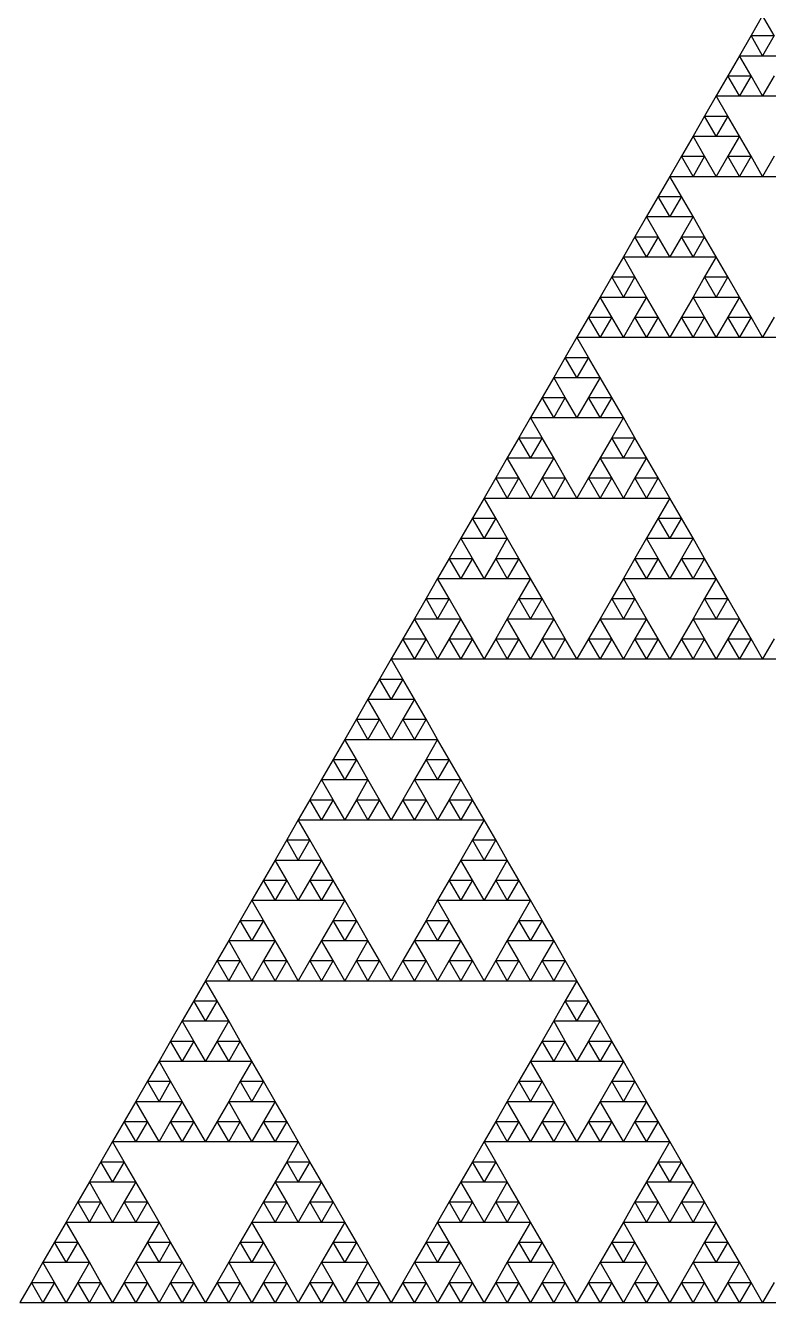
# Model space of a CAD drawing. Header units: metres. Extents: x -50 to 50, y -29 to 58.
# Drawn here: x 12.55 to 18.8, y 14.43 to 25.17 of the extents above; entities that cross this region are included whole.
import ezdxf

# ---------------------------------------------------------------- set-up
doc = ezdxf.new("R2010")
doc.units = ezdxf.units.M

msp = doc.modelspace()

# ---------------------------------------------------------------- linework, layer by layer
for p, q in [((18.75, 25.2591), (18.6523, 25.0899)), ((18.8477, 25.0899), (18.75, 25.2591)), ((18.6523, 25.0899), (18.5547, 24.9208)), ((18.75, 24.9208), (18.6523, 25.0899)), ((18.6523, 25.0899), (18.8477, 25.0899)), ((18.8477, 25.0899), (18.75, 24.9208)), ((18.5547, 24.9208), (18.457, 24.7516)), ((18.6523, 24.7516), (18.5547, 24.9208)), ((18.5547, 24.9208), (18.75, 24.9208)), ((18.75, 24.9208), (18.9453, 24.9208)), ((18.457, 24.7516), (18.3594, 24.5825)), ((18.5547, 24.5825), (18.457, 24.7516)), ((18.457, 24.7516), (18.6523, 24.7516)), ((18.6523, 24.7516), (18.5547, 24.5825)), ((18.75, 24.5825), (18.6523, 24.7516)), ((18.8477, 24.7516), (18.75, 24.5825)), ((18.3594, 24.5825), (18.2617, 24.4133)), ((18.457, 24.4133), (18.3594, 24.5825)), ((18.3594, 24.5825), (18.5547, 24.5825)), ((18.5547, 24.5825), (18.75, 24.5825)), ((18.75, 24.5825), (18.9453, 24.5825)), ((18.2617, 24.4133), (18.1641, 24.2442)), ((18.3594, 24.2442), (18.2617, 24.4133)), ((18.2617, 24.4133), (18.457, 24.4133)), ((18.457, 24.4133), (18.3594, 24.2442)), ((18.5547, 24.2442), (18.457, 24.4133)), ((18.1641, 24.2442), (18.0664, 24.0751)), ((18.2617, 24.0751), (18.1641, 24.2442)), ((18.1641, 24.2442), (18.3594, 24.2442)), ((18.3594, 24.2442), (18.5547, 24.2442)), ((18.5547, 24.2442), (18.457, 24.0751)), ((18.6523, 24.0751), (18.5547, 24.2442)), ((18.0664, 24.0751), (17.9688, 23.9059)), ((18.1641, 23.9059), (18.0664, 24.0751)), ((18.0664, 24.0751), (18.2617, 24.0751)), ((18.2617, 24.0751), (18.1641, 23.9059)), ((18.3594, 23.9059), (18.2617, 24.0751)), ((18.457, 24.0751), (18.3594, 23.9059)), ((18.5547, 23.9059), (18.457, 24.0751)), ((18.457, 24.0751), (18.6523, 24.0751)), ((18.6523, 24.0751), (18.5547, 23.9059)), ((18.75, 23.9059), (18.6523, 24.0751)), ((18.8477, 24.0751), (18.75, 23.9059)), ((17.9688, 23.9059), (17.8711, 23.7367)), ((18.0664, 23.7367), (17.9688, 23.9059)), ((17.9688, 23.9059), (18.1641, 23.9059)), ((18.1641, 23.9059), (18.3594, 23.9059)), ((18.3594, 23.9059), (18.5547, 23.9059)), ((18.5547, 23.9059), (18.75, 23.9059)), ((18.75, 23.9059), (18.9453, 23.9059)), ((17.8711, 23.7367), (17.7734, 23.5676)), ((17.9688, 23.5676), (17.8711, 23.7367)), ((17.8711, 23.7367), (18.0664, 23.7367)), ((18.0664, 23.7367), (17.9688, 23.5676)), ((18.1641, 23.5676), (18.0664, 23.7367)), ((17.7734, 23.5676), (17.6758, 23.3985)), ((17.8711, 23.3985), (17.7734, 23.5676)), ((17.7734, 23.5676), (17.9688, 23.5676)), ((17.9688, 23.5676), (18.1641, 23.5676)), ((18.1641, 23.5676), (18.0664, 23.3985)), ((18.2617, 23.3985), (18.1641, 23.5676)), ((17.6758, 23.3985), (17.5781, 23.2293)), ((17.7734, 23.2293), (17.6758, 23.3985)), ((17.6758, 23.3985), (17.8711, 23.3985)), ((17.8711, 23.3985), (17.7734, 23.2293)), ((17.9688, 23.2293), (17.8711, 23.3985)), ((18.0664, 23.3985), (17.9688, 23.2293)), ((18.1641, 23.2293), (18.0664, 23.3985)), ((18.0664, 23.3985), (18.2617, 23.3985)), ((18.2617, 23.3985), (18.1641, 23.2293)), ((18.3594, 23.2293), (18.2617, 23.3985)), ((17.5781, 23.2293), (17.4805, 23.0602)), ((17.6758, 23.0602), (17.5781, 23.2293)), ((17.5781, 23.2293), (17.7734, 23.2293)), ((17.7734, 23.2293), (17.9688, 23.2293)), ((17.9688, 23.2293), (18.1641, 23.2293)), ((18.1641, 23.2293), (18.3594, 23.2293)), ((18.3594, 23.2293), (18.2617, 23.0602)), ((18.457, 23.0602), (18.3594, 23.2293)), ((17.4805, 23.0602), (17.3828, 22.891)), ((17.5781, 22.891), (17.4805, 23.0602)), ((17.4805, 23.0602), (17.6758, 23.0602)), ((17.6758, 23.0602), (17.5781, 22.891)), ((17.7734, 22.891), (17.6758, 23.0602)), ((18.2617, 23.0602), (18.1641, 22.891)), ((18.3594, 22.891), (18.2617, 23.0602)), ((18.2617, 23.0602), (18.457, 23.0602)), ((18.457, 23.0602), (18.3594, 22.891)), ((18.5547, 22.891), (18.457, 23.0602)), ((17.3828, 22.891), (17.2852, 22.7219)), ((17.4805, 22.7219), (17.3828, 22.891)), ((17.3828, 22.891), (17.5781, 22.891)), ((17.5781, 22.891), (17.7734, 22.891)), ((17.7734, 22.891), (17.6758, 22.7219)), ((17.8711, 22.7219), (17.7734, 22.891)), ((18.1641, 22.891), (18.0664, 22.7219)), ((18.2617, 22.7219), (18.1641, 22.891)), ((18.1641, 22.891), (18.3594, 22.891)), ((18.3594, 22.891), (18.5547, 22.891)), ((18.5547, 22.891), (18.457, 22.7219)), ((18.6523, 22.7219), (18.5547, 22.891)), ((17.2852, 22.7219), (17.1875, 22.5527)), ((17.3828, 22.5527), (17.2852, 22.7219)), ((17.2852, 22.7219), (17.4805, 22.7219)), ((17.4805, 22.7219), (17.3828, 22.5527)), ((17.5781, 22.5527), (17.4805, 22.7219)), ((17.6758, 22.7219), (17.5781, 22.5527)), ((17.7734, 22.5527), (17.6758, 22.7219)), ((17.6758, 22.7219), (17.8711, 22.7219)), ((17.8711, 22.7219), (17.7734, 22.5527)), ((17.9688, 22.5527), (17.8711, 22.7219)), ((18.0664, 22.7219), (17.9688, 22.5527)), ((18.1641, 22.5527), (18.0664, 22.7219)), ((18.0664, 22.7219), (18.2617, 22.7219)), ((18.2617, 22.7219), (18.1641, 22.5527)), ((18.3594, 22.5527), (18.2617, 22.7219)), ((18.457, 22.7219), (18.3594, 22.5527)), ((18.5547, 22.5527), (18.457, 22.7219)), ((18.457, 22.7219), (18.6523, 22.7219)), ((18.6523, 22.7219), (18.5547, 22.5527)), ((18.75, 22.5527), (18.6523, 22.7219)), ((18.8477, 22.7219), (18.75, 22.5527)), ((17.1875, 22.5527), (17.0898, 22.3836)), ((17.2852, 22.3836), (17.1875, 22.5527)), ((17.1875, 22.5527), (17.3828, 22.5527)), ((17.3828, 22.5527), (17.5781, 22.5527)), ((17.5781, 22.5527), (17.7734, 22.5527)), ((17.7734, 22.5527), (17.9688, 22.5527)), ((17.9688, 22.5527), (18.1641, 22.5527)), ((18.1641, 22.5527), (18.3594, 22.5527)), ((18.3594, 22.5527), (18.5547, 22.5527)), ((18.5547, 22.5527), (18.75, 22.5527)), ((18.75, 22.5527), (18.9453, 22.5527)), ((17.0898, 22.3836), (16.9922, 22.2144)), ((17.1875, 22.2144), (17.0898, 22.3836)), ((17.0898, 22.3836), (17.2852, 22.3836)), ((17.2852, 22.3836), (17.1875, 22.2144)), ((17.3828, 22.2144), (17.2852, 22.3836)), ((16.9922, 22.2144), (16.8945, 22.0453)), ((17.0898, 22.0453), (16.9922, 22.2144)), ((16.9922, 22.2144), (17.1875, 22.2144)), ((17.1875, 22.2144), (17.3828, 22.2144)), ((17.3828, 22.2144), (17.2852, 22.0453)), ((17.4805, 22.0453), (17.3828, 22.2144)), ((16.8945, 22.0453), (16.7969, 21.8762)), ((16.9922, 21.8762), (16.8945, 22.0453)), ((16.8945, 22.0453), (17.0898, 22.0453)), ((17.0898, 22.0453), (16.9922, 21.8762)), ((17.1875, 21.8762), (17.0898, 22.0453)), ((17.2852, 22.0453), (17.1875, 21.8762)), ((17.3828, 21.8762), (17.2852, 22.0453)), ((17.2852, 22.0453), (17.4805, 22.0453)), ((17.4805, 22.0453), (17.3828, 21.8762)), ((17.5781, 21.8762), (17.4805, 22.0453)), ((16.7969, 21.8762), (16.6992, 21.707)), ((16.8945, 21.707), (16.7969, 21.8762)), ((16.7969, 21.8762), (16.9922, 21.8762)), ((16.9922, 21.8762), (17.1875, 21.8762)), ((17.1875, 21.8762), (17.3828, 21.8762)), ((17.3828, 21.8762), (17.5781, 21.8762)), ((17.5781, 21.8762), (17.4805, 21.707)), ((17.6758, 21.707), (17.5781, 21.8762)), ((16.6992, 21.707), (16.6016, 21.5379)), ((16.7969, 21.5379), (16.6992, 21.707)), ((16.6992, 21.707), (16.8945, 21.707)), ((16.8945, 21.707), (16.7969, 21.5379)), ((16.9922, 21.5379), (16.8945, 21.707)), ((17.4805, 21.707), (17.3828, 21.5379)), ((17.5781, 21.5379), (17.4805, 21.707)), ((17.4805, 21.707), (17.6758, 21.707)), ((17.6758, 21.707), (17.5781, 21.5379)), ((17.7734, 21.5379), (17.6758, 21.707)), ((16.6016, 21.5379), (16.5039, 21.3687)), ((16.6992, 21.3687), (16.6016, 21.5379)), ((16.6016, 21.5379), (16.7969, 21.5379)), ((16.7969, 21.5379), (16.9922, 21.5379)), ((16.9922, 21.5379), (16.8945, 21.3687)), ((17.0898, 21.3687), (16.9922, 21.5379)), ((17.3828, 21.5379), (17.2852, 21.3687)), ((17.4805, 21.3687), (17.3828, 21.5379)), ((17.3828, 21.5379), (17.5781, 21.5379)), ((17.5781, 21.5379), (17.7734, 21.5379)), ((17.7734, 21.5379), (17.6758, 21.3687)), ((17.8711, 21.3687), (17.7734, 21.5379)), ((16.5039, 21.3687), (16.4062, 21.1996)), ((16.6016, 21.1996), (16.5039, 21.3687)), ((16.5039, 21.3687), (16.6992, 21.3687)), ((16.6992, 21.3687), (16.6016, 21.1996)), ((16.7969, 21.1996), (16.6992, 21.3687)), ((16.8945, 21.3687), (16.7969, 21.1996)), ((16.9922, 21.1996), (16.8945, 21.3687)), ((16.8945, 21.3687), (17.0898, 21.3687)), ((17.0898, 21.3687), (16.9922, 21.1996)), ((17.1875, 21.1996), (17.0898, 21.3687)), ((17.2852, 21.3687), (17.1875, 21.1996)), ((17.3828, 21.1996), (17.2852, 21.3687)), ((17.2852, 21.3687), (17.4805, 21.3687)), ((17.4805, 21.3687), (17.3828, 21.1996)), ((17.5781, 21.1996), (17.4805, 21.3687)), ((17.6758, 21.3687), (17.5781, 21.1996)), ((17.7734, 21.1996), (17.6758, 21.3687)), ((17.6758, 21.3687), (17.8711, 21.3687)), ((17.8711, 21.3687), (17.7734, 21.1996)), ((17.9688, 21.1996), (17.8711, 21.3687)), ((16.4062, 21.1996), (16.3086, 21.0304)), ((16.5039, 21.0304), (16.4062, 21.1996)), ((16.4062, 21.1996), (16.6016, 21.1996)), ((16.6016, 21.1996), (16.7969, 21.1996)), ((16.7969, 21.1996), (16.9922, 21.1996)), ((16.9922, 21.1996), (17.1875, 21.1996)), ((17.1875, 21.1996), (17.3828, 21.1996)), ((17.3828, 21.1996), (17.5781, 21.1996)), ((17.5781, 21.1996), (17.7734, 21.1996)), ((17.7734, 21.1996), (17.9688, 21.1996)), ((17.9688, 21.1996), (17.8711, 21.0304)), ((18.0664, 21.0304), (17.9688, 21.1996)), ((16.3086, 21.0304), (16.2109, 20.8613)), ((16.4062, 20.8613), (16.3086, 21.0304)), ((16.3086, 21.0304), (16.5039, 21.0304)), ((16.5039, 21.0304), (16.4062, 20.8613)), ((16.6016, 20.8613), (16.5039, 21.0304)), ((17.8711, 21.0304), (17.7734, 20.8613)), ((17.9688, 20.8613), (17.8711, 21.0304)), ((17.8711, 21.0304), (18.0664, 21.0304)), ((18.0664, 21.0304), (17.9688, 20.8613)), ((18.1641, 20.8613), (18.0664, 21.0304)), ((16.2109, 20.8613), (16.1133, 20.6921)), ((16.3086, 20.6921), (16.2109, 20.8613)), ((16.2109, 20.8613), (16.4062, 20.8613)), ((16.4062, 20.8613), (16.6016, 20.8613)), ((16.6016, 20.8613), (16.5039, 20.6921)), ((16.6992, 20.6921), (16.6016, 20.8613)), ((17.7734, 20.8613), (17.6758, 20.6921)), ((17.8711, 20.6921), (17.7734, 20.8613)), ((17.7734, 20.8613), (17.9688, 20.8613)), ((17.9688, 20.8613), (18.1641, 20.8613)), ((18.1641, 20.8613), (18.0664, 20.6921)), ((18.2617, 20.6921), (18.1641, 20.8613)), ((16.1133, 20.6921), (16.0156, 20.523)), ((16.2109, 20.523), (16.1133, 20.6921)), ((16.1133, 20.6921), (16.3086, 20.6921)), ((16.3086, 20.6921), (16.2109, 20.523)), ((16.4062, 20.523), (16.3086, 20.6921)), ((16.5039, 20.6921), (16.4062, 20.523)), ((16.6016, 20.523), (16.5039, 20.6921)), ((16.5039, 20.6921), (16.6992, 20.6921)), ((16.6992, 20.6921), (16.6016, 20.523)), ((16.7969, 20.523), (16.6992, 20.6921)), ((17.6758, 20.6921), (17.5781, 20.523)), ((17.7734, 20.523), (17.6758, 20.6921)), ((17.6758, 20.6921), (17.8711, 20.6921)), ((17.8711, 20.6921), (17.7734, 20.523)), ((17.9688, 20.523), (17.8711, 20.6921)), ((18.0664, 20.6921), (17.9688, 20.523)), ((18.1641, 20.523), (18.0664, 20.6921)), ((18.0664, 20.6921), (18.2617, 20.6921)), ((18.2617, 20.6921), (18.1641, 20.523)), ((18.3594, 20.523), (18.2617, 20.6921)), ((16.0156, 20.523), (15.918, 20.3538)), ((16.1133, 20.3538), (16.0156, 20.523)), ((16.0156, 20.523), (16.2109, 20.523)), ((16.2109, 20.523), (16.4062, 20.523)), ((16.4062, 20.523), (16.6016, 20.523)), ((16.6016, 20.523), (16.7969, 20.523)), ((16.7969, 20.523), (16.6992, 20.3538)), ((16.8945, 20.3538), (16.7969, 20.523)), ((17.5781, 20.523), (17.4805, 20.3538)), ((17.6758, 20.3538), (17.5781, 20.523)), ((17.5781, 20.523), (17.7734, 20.523)), ((17.7734, 20.523), (17.9688, 20.523)), ((17.9688, 20.523), (18.1641, 20.523)), ((18.1641, 20.523), (18.3594, 20.523)), ((18.3594, 20.523), (18.2617, 20.3538)), ((18.457, 20.3538), (18.3594, 20.523)), ((15.918, 20.3538), (15.8203, 20.1847)), ((16.0156, 20.1847), (15.918, 20.3538)), ((15.918, 20.3538), (16.1133, 20.3538)), ((16.1133, 20.3538), (16.0156, 20.1847)), ((16.2109, 20.1847), (16.1133, 20.3538)), ((16.6992, 20.3538), (16.6016, 20.1847)), ((16.7969, 20.1847), (16.6992, 20.3538)), ((16.6992, 20.3538), (16.8945, 20.3538)), ((16.8945, 20.3538), (16.7969, 20.1847)), ((16.9922, 20.1847), (16.8945, 20.3538)), ((17.4805, 20.3538), (17.3828, 20.1847)), ((17.5781, 20.1847), (17.4805, 20.3538)), ((17.4805, 20.3538), (17.6758, 20.3538)), ((17.6758, 20.3538), (17.5781, 20.1847)), ((17.7734, 20.1847), (17.6758, 20.3538)), ((18.2617, 20.3538), (18.1641, 20.1847)), ((18.3594, 20.1847), (18.2617, 20.3538)), ((18.2617, 20.3538), (18.457, 20.3538)), ((18.457, 20.3538), (18.3594, 20.1847)), ((18.5547, 20.1847), (18.457, 20.3538)), ((15.8203, 20.1847), (15.7227, 20.0156)), ((15.918, 20.0156), (15.8203, 20.1847)), ((15.8203, 20.1847), (16.0156, 20.1847)), ((16.0156, 20.1847), (16.2109, 20.1847)), ((16.2109, 20.1847), (16.1133, 20.0156)), ((16.3086, 20.0156), (16.2109, 20.1847)), ((16.6016, 20.1847), (16.5039, 20.0156)), ((16.6992, 20.0156), (16.6016, 20.1847)), ((16.6016, 20.1847), (16.7969, 20.1847)), ((16.7969, 20.1847), (16.9922, 20.1847)), ((16.9922, 20.1847), (16.8945, 20.0156)), ((17.0898, 20.0156), (16.9922, 20.1847)), ((17.3828, 20.1847), (17.2852, 20.0156)), ((17.4805, 20.0156), (17.3828, 20.1847)), ((17.3828, 20.1847), (17.5781, 20.1847)), ((17.5781, 20.1847), (17.7734, 20.1847)), ((17.7734, 20.1847), (17.6758, 20.0156)), ((17.8711, 20.0156), (17.7734, 20.1847)), ((18.1641, 20.1847), (18.0664, 20.0156)), ((18.2617, 20.0156), (18.1641, 20.1847)), ((18.1641, 20.1847), (18.3594, 20.1847)), ((18.3594, 20.1847), (18.5547, 20.1847)), ((18.5547, 20.1847), (18.457, 20.0156)), ((18.6523, 20.0156), (18.5547, 20.1847)), ((15.7227, 20.0156), (15.625, 19.8464)), ((15.8203, 19.8464), (15.7227, 20.0156)), ((15.7227, 20.0156), (15.918, 20.0156)), ((15.918, 20.0156), (15.8203, 19.8464)), ((16.0156, 19.8464), (15.918, 20.0156)), ((16.1133, 20.0156), (16.0156, 19.8464)), ((16.2109, 19.8464), (16.1133, 20.0156)), ((16.1133, 20.0156), (16.3086, 20.0156)), ((16.3086, 20.0156), (16.2109, 19.8464)), ((16.4062, 19.8464), (16.3086, 20.0156)), ((16.5039, 20.0156), (16.4062, 19.8464)), ((16.6016, 19.8464), (16.5039, 20.0156)), ((16.5039, 20.0156), (16.6992, 20.0156)), ((16.6992, 20.0156), (16.6016, 19.8464)), ((16.7969, 19.8464), (16.6992, 20.0156)), ((16.8945, 20.0156), (16.7969, 19.8464)), ((16.9922, 19.8464), (16.8945, 20.0156)), ((16.8945, 20.0156), (17.0898, 20.0156)), ((17.0898, 20.0156), (16.9922, 19.8464)), ((17.1875, 19.8464), (17.0898, 20.0156)), ((17.2852, 20.0156), (17.1875, 19.8464)), ((17.3828, 19.8464), (17.2852, 20.0156)), ((17.2852, 20.0156), (17.4805, 20.0156)), ((17.4805, 20.0156), (17.3828, 19.8464)), ((17.5781, 19.8464), (17.4805, 20.0156)), ((17.6758, 20.0156), (17.5781, 19.8464)), ((17.7734, 19.8464), (17.6758, 20.0156)), ((17.6758, 20.0156), (17.8711, 20.0156)), ((17.8711, 20.0156), (17.7734, 19.8464)), ((17.9688, 19.8464), (17.8711, 20.0156)), ((18.0664, 20.0156), (17.9688, 19.8464)), ((18.1641, 19.8464), (18.0664, 20.0156)), ((18.0664, 20.0156), (18.2617, 20.0156)), ((18.2617, 20.0156), (18.1641, 19.8464)), ((18.3594, 19.8464), (18.2617, 20.0156)), ((18.457, 20.0156), (18.3594, 19.8464)), ((18.5547, 19.8464), (18.457, 20.0156)), ((18.457, 20.0156), (18.6523, 20.0156)), ((18.6523, 20.0156), (18.5547, 19.8464)), ((18.75, 19.8464), (18.6523, 20.0156)), ((18.8477, 20.0156), (18.75, 19.8464)), ((15.625, 19.8464), (15.5273, 19.6773)), ((15.7227, 19.6773), (15.625, 19.8464)), ((15.625, 19.8464), (15.8203, 19.8464)), ((15.8203, 19.8464), (16.0156, 19.8464)), ((16.0156, 19.8464), (16.2109, 19.8464)), ((16.2109, 19.8464), (16.4062, 19.8464)), ((16.4062, 19.8464), (16.6016, 19.8464)), ((16.6016, 19.8464), (16.7969, 19.8464)), ((16.7969, 19.8464), (16.9922, 19.8464)), ((16.9922, 19.8464), (17.1875, 19.8464)), ((17.1875, 19.8464), (17.3828, 19.8464)), ((17.3828, 19.8464), (17.5781, 19.8464)), ((17.5781, 19.8464), (17.7734, 19.8464)), ((17.7734, 19.8464), (17.9688, 19.8464)), ((17.9688, 19.8464), (18.1641, 19.8464)), ((18.1641, 19.8464), (18.3594, 19.8464)), ((18.3594, 19.8464), (18.5547, 19.8464)), ((18.5547, 19.8464), (18.75, 19.8464)), ((18.75, 19.8464), (18.9453, 19.8464)), ((15.5273, 19.6773), (15.4297, 19.5081)), ((15.625, 19.5081), (15.5273, 19.6773)), ((15.5273, 19.6773), (15.7227, 19.6773)), ((15.7227, 19.6773), (15.625, 19.5081)), ((15.8203, 19.5081), (15.7227, 19.6773)), ((15.4297, 19.5081), (15.332, 19.339)), ((15.5273, 19.339), (15.4297, 19.5081)), ((15.4297, 19.5081), (15.625, 19.5081)), ((15.625, 19.5081), (15.8203, 19.5081)), ((15.8203, 19.5081), (15.7227, 19.339)), ((15.918, 19.339), (15.8203, 19.5081)), ((15.332, 19.339), (15.2344, 19.1698)), ((15.4297, 19.1698), (15.332, 19.339)), ((15.332, 19.339), (15.5273, 19.339)), ((15.5273, 19.339), (15.4297, 19.1698)), ((15.625, 19.1698), (15.5273, 19.339)), ((15.7227, 19.339), (15.625, 19.1698)), ((15.8203, 19.1698), (15.7227, 19.339)), ((15.7227, 19.339), (15.918, 19.339)), ((15.918, 19.339), (15.8203, 19.1698)), ((16.0156, 19.1698), (15.918, 19.339)), ((15.2344, 19.1698), (15.1367, 19.0007)), ((15.332, 19.0007), (15.2344, 19.1698)), ((15.2344, 19.1698), (15.4297, 19.1698)), ((15.4297, 19.1698), (15.625, 19.1698)), ((15.625, 19.1698), (15.8203, 19.1698)), ((15.8203, 19.1698), (16.0156, 19.1698)), ((16.0156, 19.1698), (15.918, 19.0007)), ((16.1133, 19.0007), (16.0156, 19.1698)), ((15.1367, 19.0007), (15.0391, 18.8315)), ((15.2344, 18.8315), (15.1367, 19.0007)), ((15.1367, 19.0007), (15.332, 19.0007)), ((15.332, 19.0007), (15.2344, 18.8315)), ((15.4297, 18.8315), (15.332, 19.0007)), ((15.918, 19.0007), (15.8203, 18.8315)), ((16.0156, 18.8315), (15.918, 19.0007)), ((15.918, 19.0007), (16.1133, 19.0007)), ((16.1133, 19.0007), (16.0156, 18.8315)), ((16.2109, 18.8315), (16.1133, 19.0007)), ((15.0391, 18.8315), (14.9414, 18.6624)), ((15.1367, 18.6624), (15.0391, 18.8315)), ((15.0391, 18.8315), (15.2344, 18.8315)), ((15.2344, 18.8315), (15.4297, 18.8315)), ((15.4297, 18.8315), (15.332, 18.6624)), ((15.5273, 18.6624), (15.4297, 18.8315)), ((15.8203, 18.8315), (15.7227, 18.6624)), ((15.918, 18.6624), (15.8203, 18.8315)), ((15.8203, 18.8315), (16.0156, 18.8315)), ((16.0156, 18.8315), (16.2109, 18.8315)), ((16.2109, 18.8315), (16.1133, 18.6624)), ((16.3086, 18.6624), (16.2109, 18.8315)), ((14.9414, 18.6624), (14.8438, 18.4933)), ((15.0391, 18.4933), (14.9414, 18.6624)), ((14.9414, 18.6624), (15.1367, 18.6624)), ((15.1367, 18.6624), (15.0391, 18.4933)), ((15.2344, 18.4933), (15.1367, 18.6624)), ((15.332, 18.6624), (15.2344, 18.4933)), ((15.4297, 18.4933), (15.332, 18.6624)), ((15.332, 18.6624), (15.5273, 18.6624)), ((15.5273, 18.6624), (15.4297, 18.4933)), ((15.625, 18.4933), (15.5273, 18.6624)), ((15.7227, 18.6624), (15.625, 18.4933)), ((15.8203, 18.4933), (15.7227, 18.6624)), ((15.7227, 18.6624), (15.918, 18.6624)), ((15.918, 18.6624), (15.8203, 18.4933)), ((16.0156, 18.4933), (15.918, 18.6624)), ((16.1133, 18.6624), (16.0156, 18.4933)), ((16.2109, 18.4933), (16.1133, 18.6624)), ((16.1133, 18.6624), (16.3086, 18.6624)), ((16.3086, 18.6624), (16.2109, 18.4933)), ((16.4062, 18.4933), (16.3086, 18.6624)), ((14.8438, 18.4932), (14.7461, 18.3241)), ((14.8438, 18.4933), (15.0391, 18.4933)), ((14.9414, 18.3241), (14.8438, 18.4932)), ((15.0391, 18.4933), (15.2344, 18.4933)), ((15.2344, 18.4933), (15.4297, 18.4933)), ((15.4297, 18.4933), (15.625, 18.4933)), ((15.625, 18.4933), (15.8203, 18.4933)), ((15.8203, 18.4933), (16.0156, 18.4933)), ((16.0156, 18.4933), (16.2109, 18.4933)), ((16.2109, 18.4933), (16.4062, 18.4933)), ((16.4062, 18.4932), (16.3086, 18.3241)), ((16.5039, 18.3241), (16.4062, 18.4932)), ((14.7461, 18.3241), (14.6484, 18.1549)), ((14.8438, 18.1549), (14.7461, 18.3241)), ((14.7461, 18.3241), (14.9414, 18.3241)), ((14.9414, 18.3241), (14.8438, 18.1549)), ((15.0391, 18.1549), (14.9414, 18.3241)), ((16.3086, 18.3241), (16.2109, 18.1549)), ((16.4062, 18.1549), (16.3086, 18.3241)), ((16.3086, 18.3241), (16.5039, 18.3241)), ((16.5039, 18.3241), (16.4062, 18.1549)), ((16.6016, 18.1549), (16.5039, 18.3241)), ((14.6484, 18.1549), (14.5508, 17.9858)), ((14.7461, 17.9858), (14.6484, 18.1549)), ((14.6484, 18.1549), (14.8438, 18.1549)), ((14.8438, 18.1549), (15.0391, 18.1549)), ((15.0391, 18.1549), (14.9414, 17.9858)), ((15.1367, 17.9858), (15.0391, 18.1549)), ((16.2109, 18.1549), (16.1133, 17.9858)), ((16.3086, 17.9858), (16.2109, 18.1549)), ((16.2109, 18.1549), (16.4062, 18.1549)), ((16.4062, 18.1549), (16.6016, 18.1549)), ((16.6016, 18.1549), (16.5039, 17.9858)), ((16.6992, 17.9858), (16.6016, 18.1549)), ((14.5508, 17.9858), (14.4531, 17.8167)), ((14.6484, 17.8167), (14.5508, 17.9858)), ((14.5508, 17.9858), (14.7461, 17.9858)), ((14.7461, 17.9858), (14.6484, 17.8167)), ((14.8438, 17.8167), (14.7461, 17.9858)), ((14.9414, 17.9858), (14.8438, 17.8167)), ((15.0391, 17.8167), (14.9414, 17.9858)), ((14.9414, 17.9858), (15.1367, 17.9858)), ((15.1367, 17.9858), (15.0391, 17.8167)), ((15.2344, 17.8167), (15.1367, 17.9858)), ((16.1133, 17.9858), (16.0156, 17.8167)), ((16.2109, 17.8167), (16.1133, 17.9858)), ((16.1133, 17.9858), (16.3086, 17.9858)), ((16.3086, 17.9858), (16.2109, 17.8167)), ((16.4062, 17.8167), (16.3086, 17.9858)), ((16.5039, 17.9858), (16.4062, 17.8167)), ((16.6016, 17.8167), (16.5039, 17.9858)), ((16.5039, 17.9858), (16.6992, 17.9858)), ((16.6992, 17.9858), (16.6016, 17.8167)), ((16.7969, 17.8167), (16.6992, 17.9858)), ((14.4531, 17.8167), (14.3555, 17.6475)), ((14.5508, 17.6475), (14.4531, 17.8167)), ((14.4531, 17.8167), (14.6484, 17.8167)), ((14.6484, 17.8167), (14.8438, 17.8167)), ((14.8438, 17.8167), (15.0391, 17.8167)), ((15.0391, 17.8167), (15.2344, 17.8167)), ((15.2344, 17.8167), (15.1367, 17.6475)), ((15.332, 17.6475), (15.2344, 17.8167)), ((16.0156, 17.8167), (15.918, 17.6475)), ((16.1133, 17.6475), (16.0156, 17.8167)), ((16.0156, 17.8167), (16.2109, 17.8167)), ((16.2109, 17.8167), (16.4062, 17.8167)), ((16.4062, 17.8167), (16.6016, 17.8167)), ((16.6016, 17.8167), (16.7969, 17.8167)), ((16.7969, 17.8167), (16.6992, 17.6475)), ((16.8945, 17.6475), (16.7969, 17.8167)), ((14.3555, 17.6475), (14.2578, 17.4784)), ((14.4531, 17.4784), (14.3555, 17.6475)), ((14.3555, 17.6475), (14.5508, 17.6475)), ((14.5508, 17.6475), (14.4531, 17.4784)), ((14.6484, 17.4784), (14.5508, 17.6475)), ((15.1367, 17.6475), (15.0391, 17.4784)), ((15.2344, 17.4784), (15.1367, 17.6475)), ((15.1367, 17.6475), (15.332, 17.6475)), ((15.332, 17.6475), (15.2344, 17.4784)), ((15.4297, 17.4784), (15.332, 17.6475)), ((15.918, 17.6475), (15.8203, 17.4784)), ((16.0156, 17.4784), (15.918, 17.6475)), ((15.918, 17.6475), (16.1133, 17.6475)), ((16.1133, 17.6475), (16.0156, 17.4784)), ((16.2109, 17.4784), (16.1133, 17.6475)), ((16.6992, 17.6475), (16.6016, 17.4784)), ((16.7969, 17.4784), (16.6992, 17.6475)), ((16.6992, 17.6475), (16.8945, 17.6475)), ((16.8945, 17.6475), (16.7969, 17.4784)), ((16.9922, 17.4784), (16.8945, 17.6475)), ((14.2578, 17.4784), (14.1602, 17.3092)), ((14.3555, 17.3092), (14.2578, 17.4784)), ((14.2578, 17.4784), (14.4531, 17.4784)), ((14.4531, 17.4784), (14.6484, 17.4784)), ((14.6484, 17.4784), (14.5508, 17.3092)), ((14.7461, 17.3092), (14.6484, 17.4784)), ((15.0391, 17.4784), (14.9414, 17.3092)), ((15.1367, 17.3092), (15.0391, 17.4784)), ((15.0391, 17.4784), (15.2344, 17.4784)), ((15.2344, 17.4784), (15.4297, 17.4784)), ((15.4297, 17.4784), (15.332, 17.3092)), ((15.5273, 17.3092), (15.4297, 17.4784)), ((15.8203, 17.4784), (15.7227, 17.3092)), ((15.918, 17.3092), (15.8203, 17.4784)), ((15.8203, 17.4784), (16.0156, 17.4784)), ((16.0156, 17.4784), (16.2109, 17.4784)), ((16.2109, 17.4784), (16.1133, 17.3092)), ((16.3086, 17.3092), (16.2109, 17.4784)), ((16.6016, 17.4784), (16.5039, 17.3092)), ((16.6992, 17.3092), (16.6016, 17.4784)), ((16.6016, 17.4784), (16.7969, 17.4784)), ((16.7969, 17.4784), (16.9922, 17.4784)), ((16.9922, 17.4784), (16.8945, 17.3092)), ((17.0898, 17.3092), (16.9922, 17.4784)), ((14.1602, 17.3092), (14.0625, 17.1401)), ((14.2578, 17.1401), (14.1602, 17.3092)), ((14.1602, 17.3092), (14.3555, 17.3092)), ((14.3555, 17.3092), (14.2578, 17.1401)), ((14.4531, 17.1401), (14.3555, 17.3092)), ((14.5508, 17.3092), (14.4531, 17.1401)), ((14.6484, 17.1401), (14.5508, 17.3092)), ((14.5508, 17.3092), (14.7461, 17.3092)), ((14.7461, 17.3092), (14.6484, 17.1401)), ((14.8438, 17.1401), (14.7461, 17.3092)), ((14.9414, 17.3092), (14.8438, 17.1401)), ((15.0391, 17.1401), (14.9414, 17.3092)), ((14.9414, 17.3092), (15.1367, 17.3092)), ((15.1367, 17.3092), (15.0391, 17.1401)), ((15.2344, 17.1401), (15.1367, 17.3092)), ((15.332, 17.3092), (15.2344, 17.1401)), ((15.4297, 17.1401), (15.332, 17.3092)), ((15.332, 17.3092), (15.5273, 17.3092)), ((15.5273, 17.3092), (15.4297, 17.1401)), ((15.625, 17.1401), (15.5273, 17.3092)), ((15.7227, 17.3092), (15.625, 17.1401)), ((15.8203, 17.1401), (15.7227, 17.3092)), ((15.7227, 17.3092), (15.918, 17.3092)), ((15.918, 17.3092), (15.8203, 17.1401)), ((16.0156, 17.1401), (15.918, 17.3092)), ((16.1133, 17.3092), (16.0156, 17.1401)), ((16.2109, 17.1401), (16.1133, 17.3092)), ((16.1133, 17.3092), (16.3086, 17.3092)), ((16.3086, 17.3092), (16.2109, 17.1401)), ((16.4062, 17.1401), (16.3086, 17.3092)), ((16.5039, 17.3092), (16.4062, 17.1401)), ((16.6016, 17.1401), (16.5039, 17.3092)), ((16.5039, 17.3092), (16.6992, 17.3092)), ((16.6992, 17.3092), (16.6016, 17.1401)), ((16.7969, 17.1401), (16.6992, 17.3092)), ((16.8945, 17.3092), (16.7969, 17.1401)), ((16.9922, 17.1401), (16.8945, 17.3092)), ((16.8945, 17.3092), (17.0898, 17.3092)), ((17.0898, 17.3092), (16.9922, 17.1401)), ((17.1875, 17.1401), (17.0898, 17.3092)), ((14.0625, 17.1401), (13.9648, 16.9709)), ((14.1602, 16.9709), (14.0625, 17.1401)), ((14.0625, 17.1401), (14.2578, 17.1401)), ((14.2578, 17.1401), (14.4531, 17.1401)), ((14.4531, 17.1401), (14.6484, 17.1401)), ((14.6484, 17.1401), (14.8438, 17.1401)), ((14.8438, 17.1401), (15.0391, 17.1401)), ((15.0391, 17.1401), (15.2344, 17.1401)), ((15.2344, 17.1401), (15.4297, 17.1401)), ((15.4297, 17.1401), (15.625, 17.1401)), ((15.625, 17.1401), (15.8203, 17.1401)), ((15.8203, 17.1401), (16.0156, 17.1401)), ((16.0156, 17.1401), (16.2109, 17.1401)), ((16.2109, 17.1401), (16.4062, 17.1401)), ((16.4062, 17.1401), (16.6016, 17.1401)), ((16.6016, 17.1401), (16.7969, 17.1401)), ((16.7969, 17.1401), (16.9922, 17.1401)), ((16.9922, 17.1401), (17.1875, 17.1401)), ((17.1875, 17.1401), (17.0898, 16.9709)), ((17.2852, 16.9709), (17.1875, 17.1401)), ((13.9648, 16.9709), (13.8672, 16.8018)), ((14.0625, 16.8018), (13.9648, 16.9709)), ((13.9648, 16.9709), (14.1602, 16.9709)), ((14.1602, 16.9709), (14.0625, 16.8018)), ((14.2578, 16.8018), (14.1602, 16.9709)), ((17.0898, 16.9709), (16.9922, 16.8018)), ((17.1875, 16.8018), (17.0898, 16.9709)), ((17.0898, 16.9709), (17.2852, 16.9709)), ((17.2852, 16.9709), (17.1875, 16.8018)), ((17.3828, 16.8018), (17.2852, 16.9709)), ((13.8672, 16.8018), (13.7695, 16.6326)), ((13.9648, 16.6326), (13.8672, 16.8018)), ((13.8672, 16.8018), (14.0625, 16.8018)), ((14.0625, 16.8018), (14.2578, 16.8018)), ((14.2578, 16.8018), (14.1602, 16.6326)), ((14.3555, 16.6326), (14.2578, 16.8018)), ((16.9922, 16.8018), (16.8945, 16.6326)), ((17.0898, 16.6326), (16.9922, 16.8018)), ((16.9922, 16.8018), (17.1875, 16.8018)), ((17.1875, 16.8018), (17.3828, 16.8018)), ((17.3828, 16.8018), (17.2852, 16.6326)), ((17.4805, 16.6326), (17.3828, 16.8018)), ((13.7695, 16.6326), (13.6719, 16.4635)), ((13.8672, 16.4635), (13.7695, 16.6326)), ((13.7695, 16.6326), (13.9648, 16.6326)), ((13.9648, 16.6326), (13.8672, 16.4635)), ((14.0625, 16.4635), (13.9648, 16.6326)), ((14.1602, 16.6326), (14.0625, 16.4635)), ((14.2578, 16.4635), (14.1602, 16.6326)), ((14.1602, 16.6326), (14.3555, 16.6326)), ((14.3555, 16.6326), (14.2578, 16.4635)), ((14.4531, 16.4635), (14.3555, 16.6326)), ((16.8945, 16.6326), (16.7969, 16.4635)), ((16.9922, 16.4635), (16.8945, 16.6326)), ((16.8945, 16.6326), (17.0898, 16.6326)), ((17.0898, 16.6326), (16.9922, 16.4635)), ((17.1875, 16.4635), (17.0898, 16.6326)), ((17.2852, 16.6326), (17.1875, 16.4635)), ((17.3828, 16.4635), (17.2852, 16.6326)), ((17.2852, 16.6326), (17.4805, 16.6326)), ((17.4805, 16.6326), (17.3828, 16.4635)), ((17.5781, 16.4635), (17.4805, 16.6326)), ((13.6719, 16.4635), (13.5742, 16.2944)), ((13.7695, 16.2944), (13.6719, 16.4635)), ((13.6719, 16.4635), (13.8672, 16.4635)), ((13.8672, 16.4635), (14.0625, 16.4635)), ((14.0625, 16.4635), (14.2578, 16.4635)), ((14.2578, 16.4635), (14.4531, 16.4635)), ((14.4531, 16.4635), (14.3555, 16.2944)), ((14.5508, 16.2944), (14.4531, 16.4635)), ((16.7969, 16.4635), (16.6992, 16.2944)), ((16.8945, 16.2944), (16.7969, 16.4635)), ((16.7969, 16.4635), (16.9922, 16.4635)), ((16.9922, 16.4635), (17.1875, 16.4635)), ((17.1875, 16.4635), (17.3828, 16.4635)), ((17.3828, 16.4635), (17.5781, 16.4635)), ((17.5781, 16.4635), (17.4805, 16.2944)), ((17.6758, 16.2944), (17.5781, 16.4635)), ((13.5742, 16.2944), (13.4766, 16.1252)), ((13.6719, 16.1252), (13.5742, 16.2944)), ((13.5742, 16.2944), (13.7695, 16.2944)), ((13.7695, 16.2944), (13.6719, 16.1252)), ((13.8672, 16.1252), (13.7695, 16.2944)), ((14.3555, 16.2944), (14.2578, 16.1252)), ((14.4531, 16.1252), (14.3555, 16.2944)), ((14.3555, 16.2944), (14.5508, 16.2944)), ((14.5508, 16.2944), (14.4531, 16.1252)), ((14.6484, 16.1252), (14.5508, 16.2944)), ((16.6992, 16.2944), (16.6016, 16.1252)), ((16.7969, 16.1252), (16.6992, 16.2944)), ((16.6992, 16.2944), (16.8945, 16.2944)), ((16.8945, 16.2944), (16.7969, 16.1252)), ((16.9922, 16.1252), (16.8945, 16.2944)), ((17.4805, 16.2944), (17.3828, 16.1252)), ((17.5781, 16.1252), (17.4805, 16.2944)), ((17.4805, 16.2944), (17.6758, 16.2944)), ((17.6758, 16.2944), (17.5781, 16.1252)), ((17.7734, 16.1252), (17.6758, 16.2944)), ((13.4766, 16.1252), (13.3789, 15.9561)), ((13.5742, 15.9561), (13.4766, 16.1252)), ((13.4766, 16.1252), (13.6719, 16.1252)), ((13.6719, 16.1252), (13.8672, 16.1252)), ((13.8672, 16.1252), (13.7695, 15.9561)), ((13.9648, 15.9561), (13.8672, 16.1252)), ((14.2578, 16.1252), (14.1602, 15.9561)), ((14.3555, 15.9561), (14.2578, 16.1252)), ((14.2578, 16.1252), (14.4531, 16.1252)), ((14.4531, 16.1252), (14.6484, 16.1252)), ((14.6484, 16.1252), (14.5508, 15.9561)), ((14.7461, 15.9561), (14.6484, 16.1252)), ((16.6016, 16.1252), (16.5039, 15.9561)), ((16.6992, 15.9561), (16.6016, 16.1252)), ((16.6016, 16.1252), (16.7969, 16.1252)), ((16.7969, 16.1252), (16.9922, 16.1252)), ((16.9922, 16.1252), (16.8945, 15.9561)), ((17.0898, 15.9561), (16.9922, 16.1252)), ((17.3828, 16.1252), (17.2852, 15.9561)), ((17.4805, 15.9561), (17.3828, 16.1252)), ((17.3828, 16.1252), (17.5781, 16.1252)), ((17.5781, 16.1252), (17.7734, 16.1252)), ((17.7734, 16.1252), (17.6758, 15.9561)), ((17.8711, 15.9561), (17.7734, 16.1252)), ((13.3789, 15.9561), (13.2812, 15.7869)), ((13.4766, 15.7869), (13.3789, 15.9561)), ((13.3789, 15.9561), (13.5742, 15.9561)), ((13.5742, 15.9561), (13.4766, 15.7869)), ((13.6719, 15.7869), (13.5742, 15.9561)), ((13.7695, 15.9561), (13.6719, 15.7869)), ((13.8672, 15.7869), (13.7695, 15.9561)), ((13.7695, 15.9561), (13.9648, 15.9561)), ((13.9648, 15.9561), (13.8672, 15.7869)), ((14.0625, 15.7869), (13.9648, 15.9561)), ((14.1602, 15.9561), (14.0625, 15.7869)), ((14.2578, 15.7869), (14.1602, 15.9561)), ((14.1602, 15.9561), (14.3555, 15.9561)), ((14.3555, 15.9561), (14.2578, 15.7869)), ((14.4531, 15.7869), (14.3555, 15.9561)), ((14.5508, 15.9561), (14.4531, 15.7869)), ((14.6484, 15.7869), (14.5508, 15.9561)), ((14.5508, 15.9561), (14.7461, 15.9561)), ((14.7461, 15.9561), (14.6484, 15.7869)), ((14.8438, 15.7869), (14.7461, 15.9561)), ((16.5039, 15.9561), (16.4062, 15.7869)), ((16.6016, 15.7869), (16.5039, 15.9561)), ((16.5039, 15.9561), (16.6992, 15.9561)), ((16.6992, 15.9561), (16.6016, 15.7869)), ((16.7969, 15.7869), (16.6992, 15.9561)), ((16.8945, 15.9561), (16.7969, 15.7869)), ((16.9922, 15.7869), (16.8945, 15.9561)), ((16.8945, 15.9561), (17.0898, 15.9561)), ((17.0898, 15.9561), (16.9922, 15.7869)), ((17.1875, 15.7869), (17.0898, 15.9561)), ((17.2852, 15.9561), (17.1875, 15.7869)), ((17.3828, 15.7869), (17.2852, 15.9561)), ((17.2852, 15.9561), (17.4805, 15.9561)), ((17.4805, 15.9561), (17.3828, 15.7869)), ((17.5781, 15.7869), (17.4805, 15.9561)), ((17.6758, 15.9561), (17.5781, 15.7869)), ((17.7734, 15.7869), (17.6758, 15.9561)), ((17.6758, 15.9561), (17.8711, 15.9561)), ((17.8711, 15.9561), (17.7734, 15.7869)), ((17.9688, 15.7869), (17.8711, 15.9561)), ((13.2812, 15.7869), (13.1836, 15.6178)), ((13.3789, 15.6178), (13.2812, 15.7869)), ((13.2812, 15.7869), (13.4766, 15.7869)), ((13.4766, 15.7869), (13.6719, 15.7869)), ((13.6719, 15.7869), (13.8672, 15.7869)), ((13.8672, 15.7869), (14.0625, 15.7869)), ((14.0625, 15.7869), (14.2578, 15.7869)), ((14.2578, 15.7869), (14.4531, 15.7869)), ((14.4531, 15.7869), (14.6484, 15.7869)), ((14.6484, 15.7869), (14.8438, 15.7869)), ((14.8438, 15.7869), (14.7461, 15.6178)), ((14.9414, 15.6178), (14.8438, 15.7869)), ((16.4062, 15.7869), (16.3086, 15.6178)), ((16.5039, 15.6178), (16.4062, 15.7869)), ((16.4062, 15.7869), (16.6016, 15.7869)), ((16.6016, 15.7869), (16.7969, 15.7869)), ((16.7969, 15.7869), (16.9922, 15.7869)), ((16.9922, 15.7869), (17.1875, 15.7869)), ((17.1875, 15.7869), (17.3828, 15.7869)), ((17.3828, 15.7869), (17.5781, 15.7869)), ((17.5781, 15.7869), (17.7734, 15.7869)), ((17.7734, 15.7869), (17.9688, 15.7869)), ((17.9688, 15.7869), (17.8711, 15.6178)), ((18.0664, 15.6178), (17.9688, 15.7869)), ((13.1836, 15.6178), (13.0859, 15.4486)), ((13.2812, 15.4486), (13.1836, 15.6178)), ((13.1836, 15.6178), (13.3789, 15.6178)), ((13.3789, 15.6178), (13.2812, 15.4486)), ((13.4766, 15.4486), (13.3789, 15.6178)), ((14.7461, 15.6178), (14.6484, 15.4486)), ((14.8438, 15.4486), (14.7461, 15.6178)), ((14.7461, 15.6178), (14.9414, 15.6178)), ((14.9414, 15.6178), (14.8438, 15.4486)), ((15.0391, 15.4486), (14.9414, 15.6178)), ((16.3086, 15.6178), (16.2109, 15.4486)), ((16.4062, 15.4486), (16.3086, 15.6178)), ((16.3086, 15.6178), (16.5039, 15.6178)), ((16.5039, 15.6178), (16.4062, 15.4486)), ((16.6016, 15.4486), (16.5039, 15.6178)), ((17.8711, 15.6178), (17.7734, 15.4486)), ((17.9688, 15.4486), (17.8711, 15.6178)), ((17.8711, 15.6178), (18.0664, 15.6178)), ((18.0664, 15.6178), (17.9688, 15.4486)), ((18.1641, 15.4486), (18.0664, 15.6178)), ((13.0859, 15.4486), (12.9883, 15.2795)), ((13.1836, 15.2795), (13.0859, 15.4486)), ((13.0859, 15.4486), (13.2812, 15.4486)), ((13.2812, 15.4486), (13.4766, 15.4486)), ((13.4766, 15.4486), (13.3789, 15.2795)), ((13.5742, 15.2795), (13.4766, 15.4486)), ((14.6484, 15.4486), (14.5508, 15.2795)), ((14.7461, 15.2795), (14.6484, 15.4486)), ((14.6484, 15.4486), (14.8438, 15.4486)), ((14.8438, 15.4486), (15.0391, 15.4486)), ((15.0391, 15.4486), (14.9414, 15.2795)), ((15.1367, 15.2795), (15.0391, 15.4486)), ((16.2109, 15.4486), (16.1133, 15.2795)), ((16.3086, 15.2795), (16.2109, 15.4486)), ((16.2109, 15.4486), (16.4062, 15.4486)), ((16.4062, 15.4486), (16.6016, 15.4486)), ((16.6016, 15.4486), (16.5039, 15.2795)), ((16.6992, 15.2795), (16.6016, 15.4486)), ((17.7734, 15.4486), (17.6758, 15.2795)), ((17.8711, 15.2795), (17.7734, 15.4486)), ((17.7734, 15.4486), (17.9688, 15.4486)), ((17.9688, 15.4486), (18.1641, 15.4486)), ((18.1641, 15.4486), (18.0664, 15.2795)), ((18.2617, 15.2795), (18.1641, 15.4486)), ((12.9883, 15.2795), (12.8906, 15.1103)), ((13.0859, 15.1103), (12.9883, 15.2795)), ((12.9883, 15.2795), (13.1836, 15.2795)), ((13.1836, 15.2795), (13.0859, 15.1103)), ((13.2812, 15.1103), (13.1836, 15.2795)), ((13.3789, 15.2795), (13.2812, 15.1103)), ((13.4766, 15.1103), (13.3789, 15.2795)), ((13.3789, 15.2795), (13.5742, 15.2795)), ((13.5742, 15.2795), (13.4766, 15.1103)), ((13.6719, 15.1103), (13.5742, 15.2795)), ((14.5508, 15.2795), (14.4531, 15.1103)), ((14.6484, 15.1103), (14.5508, 15.2795)), ((14.5508, 15.2795), (14.7461, 15.2795)), ((14.7461, 15.2795), (14.6484, 15.1103)), ((14.8438, 15.1103), (14.7461, 15.2795)), ((14.9414, 15.2795), (14.8438, 15.1103)), ((15.0391, 15.1103), (14.9414, 15.2795)), ((14.9414, 15.2795), (15.1367, 15.2795)), ((15.1367, 15.2795), (15.0391, 15.1103)), ((15.2344, 15.1103), (15.1367, 15.2795)), ((16.1133, 15.2795), (16.0156, 15.1103)), ((16.2109, 15.1103), (16.1133, 15.2795)), ((16.1133, 15.2795), (16.3086, 15.2795)), ((16.3086, 15.2795), (16.2109, 15.1103)), ((16.4062, 15.1103), (16.3086, 15.2795)), ((16.5039, 15.2795), (16.4062, 15.1103)), ((16.6016, 15.1103), (16.5039, 15.2795)), ((16.5039, 15.2795), (16.6992, 15.2795)), ((16.6992, 15.2795), (16.6016, 15.1103)), ((16.7969, 15.1103), (16.6992, 15.2795)), ((17.6758, 15.2795), (17.5781, 15.1103)), ((17.7734, 15.1103), (17.6758, 15.2795)), ((17.6758, 15.2795), (17.8711, 15.2795)), ((17.8711, 15.2795), (17.7734, 15.1103)), ((17.9688, 15.1103), (17.8711, 15.2795)), ((18.0664, 15.2795), (17.9688, 15.1103)), ((18.1641, 15.1103), (18.0664, 15.2795)), ((18.0664, 15.2795), (18.2617, 15.2795)), ((18.2617, 15.2795), (18.1641, 15.1103)), ((18.3594, 15.1103), (18.2617, 15.2795)), ((12.8906, 15.1103), (12.793, 14.9412)), ((12.9883, 14.9412), (12.8906, 15.1103)), ((12.8906, 15.1103), (13.0859, 15.1103)), ((13.0859, 15.1103), (13.2812, 15.1103)), ((13.2812, 15.1103), (13.4766, 15.1103)), ((13.4766, 15.1103), (13.6719, 15.1103)), ((13.6719, 15.1103), (13.5742, 14.9412)), ((13.7695, 14.9412), (13.6719, 15.1103)), ((14.4531, 15.1103), (14.3555, 14.9412)), ((14.5508, 14.9412), (14.4531, 15.1103)), ((14.4531, 15.1103), (14.6484, 15.1103)), ((14.6484, 15.1103), (14.8438, 15.1103)), ((14.8438, 15.1103), (15.0391, 15.1103)), ((15.0391, 15.1103), (15.2344, 15.1103)), ((15.2344, 15.1103), (15.1367, 14.9412)), ((15.332, 14.9412), (15.2344, 15.1103)), ((16.0156, 15.1103), (15.918, 14.9412)), ((16.1133, 14.9412), (16.0156, 15.1103)), ((16.0156, 15.1103), (16.2109, 15.1103)), ((16.2109, 15.1103), (16.4062, 15.1103)), ((16.4062, 15.1103), (16.6016, 15.1103)), ((16.6016, 15.1103), (16.7969, 15.1103)), ((16.7969, 15.1103), (16.6992, 14.9412)), ((16.8945, 14.9412), (16.7969, 15.1103)), ((17.5781, 15.1103), (17.4805, 14.9412)), ((17.6758, 14.9412), (17.5781, 15.1103)), ((17.5781, 15.1103), (17.7734, 15.1103)), ((17.7734, 15.1103), (17.9688, 15.1103)), ((17.9688, 15.1103), (18.1641, 15.1103)), ((18.1641, 15.1103), (18.3594, 15.1103)), ((18.3594, 15.1103), (18.2617, 14.9412)), ((18.457, 14.9412), (18.3594, 15.1103)), ((12.793, 14.9412), (12.6953, 14.772)), ((12.8906, 14.772), (12.793, 14.9412)), ((12.793, 14.9412), (12.9883, 14.9412)), ((12.9883, 14.9412), (12.8906, 14.772)), ((13.0859, 14.772), (12.9883, 14.9412)), ((13.5742, 14.9412), (13.4766, 14.772)), ((13.6719, 14.772), (13.5742, 14.9412)), ((13.5742, 14.9412), (13.7695, 14.9412)), ((13.7695, 14.9412), (13.6719, 14.772)), ((13.8672, 14.772), (13.7695, 14.9412)), ((14.3555, 14.9412), (14.2578, 14.772)), ((14.4531, 14.772), (14.3555, 14.9412)), ((14.3555, 14.9412), (14.5508, 14.9412)), ((14.5508, 14.9412), (14.4531, 14.772)), ((14.6484, 14.772), (14.5508, 14.9412)), ((15.1367, 14.9412), (15.0391, 14.772)), ((15.2344, 14.772), (15.1367, 14.9412)), ((15.1367, 14.9412), (15.332, 14.9412)), ((15.332, 14.9412), (15.2344, 14.772)), ((15.4297, 14.772), (15.332, 14.9412)), ((15.918, 14.9412), (15.8203, 14.772)), ((16.0156, 14.772), (15.918, 14.9412)), ((15.918, 14.9412), (16.1133, 14.9412)), ((16.1133, 14.9412), (16.0156, 14.772)), ((16.2109, 14.772), (16.1133, 14.9412)), ((16.6992, 14.9412), (16.6016, 14.772)), ((16.7969, 14.772), (16.6992, 14.9412)), ((16.6992, 14.9412), (16.8945, 14.9412)), ((16.8945, 14.9412), (16.7969, 14.772)), ((16.9922, 14.772), (16.8945, 14.9412)), ((17.4805, 14.9412), (17.3828, 14.772)), ((17.5781, 14.772), (17.4805, 14.9412)), ((17.4805, 14.9412), (17.6758, 14.9412)), ((17.6758, 14.9412), (17.5781, 14.772)), ((17.7734, 14.772), (17.6758, 14.9412)), ((18.2617, 14.9412), (18.1641, 14.772)), ((18.3594, 14.772), (18.2617, 14.9412)), ((18.2617, 14.9412), (18.457, 14.9412)), ((18.457, 14.9412), (18.3594, 14.772)), ((18.5547, 14.772), (18.457, 14.9412)), ((12.6953, 14.772), (12.5977, 14.6029)), ((12.793, 14.6029), (12.6953, 14.772)), ((12.6953, 14.772), (12.8906, 14.772)), ((12.8906, 14.772), (13.0859, 14.772)), ((13.0859, 14.772), (12.9883, 14.6029)), ((13.1836, 14.6029), (13.0859, 14.772)), ((13.4766, 14.772), (13.3789, 14.6029)), ((13.5742, 14.6029), (13.4766, 14.772)), ((13.4766, 14.772), (13.6719, 14.772)), ((13.6719, 14.772), (13.8672, 14.772)), ((13.8672, 14.772), (13.7695, 14.6029)), ((13.9648, 14.6029), (13.8672, 14.772)), ((14.2578, 14.772), (14.1602, 14.6029)), ((14.3555, 14.6029), (14.2578, 14.772)), ((14.2578, 14.772), (14.4531, 14.772)), ((14.4531, 14.772), (14.6484, 14.772)), ((14.6484, 14.772), (14.5508, 14.6029)), ((14.7461, 14.6029), (14.6484, 14.772)), ((15.0391, 14.772), (14.9414, 14.6029)), ((15.1367, 14.6029), (15.0391, 14.772)), ((15.0391, 14.772), (15.2344, 14.772)), ((15.2344, 14.772), (15.4297, 14.772)), ((15.4297, 14.772), (15.332, 14.6029)), ((15.5273, 14.6029), (15.4297, 14.772)), ((15.8203, 14.772), (15.7227, 14.6029)), ((15.918, 14.6029), (15.8203, 14.772)), ((15.8203, 14.772), (16.0156, 14.772)), ((16.0156, 14.772), (16.2109, 14.772)), ((16.2109, 14.772), (16.1133, 14.6029)), ((16.3086, 14.6029), (16.2109, 14.772)), ((16.6016, 14.772), (16.5039, 14.6029)), ((16.6992, 14.6029), (16.6016, 14.772)), ((16.6016, 14.772), (16.7969, 14.772)), ((16.7969, 14.772), (16.9922, 14.772)), ((16.9922, 14.772), (16.8945, 14.6029)), ((17.0898, 14.6029), (16.9922, 14.772)), ((17.3828, 14.772), (17.2852, 14.6029)), ((17.4805, 14.6029), (17.3828, 14.772)), ((17.3828, 14.772), (17.5781, 14.772)), ((17.5781, 14.772), (17.7734, 14.772)), ((17.7734, 14.772), (17.6758, 14.6029)), ((17.8711, 14.6029), (17.7734, 14.772)), ((18.1641, 14.772), (18.0664, 14.6029)), ((18.2617, 14.6029), (18.1641, 14.772)), ((18.1641, 14.772), (18.3594, 14.772)), ((18.3594, 14.772), (18.5547, 14.772)), ((18.5547, 14.772), (18.457, 14.6029)), ((18.6523, 14.6029), (18.5547, 14.772)), ((12.5977, 14.6029), (12.5, 14.4338)), ((12.6953, 14.4338), (12.5977, 14.6029)), ((12.5977, 14.6029), (12.793, 14.6029)), ((12.793, 14.6029), (12.6953, 14.4338)), ((12.8906, 14.4338), (12.793, 14.6029)), ((12.9883, 14.6029), (12.8906, 14.4338)), ((13.0859, 14.4338), (12.9883, 14.6029)), ((12.9883, 14.6029), (13.1836, 14.6029)), ((13.1836, 14.6029), (13.0859, 14.4338)), ((13.2812, 14.4338), (13.1836, 14.6029)), ((13.3789, 14.6029), (13.2812, 14.4338)), ((13.4766, 14.4338), (13.3789, 14.6029)), ((13.3789, 14.6029), (13.5742, 14.6029)), ((13.5742, 14.6029), (13.4766, 14.4338)), ((13.6719, 14.4338), (13.5742, 14.6029)), ((13.7695, 14.6029), (13.6719, 14.4338)), ((13.8672, 14.4338), (13.7695, 14.6029)), ((13.7695, 14.6029), (13.9648, 14.6029)), ((13.9648, 14.6029), (13.8672, 14.4338)), ((14.0625, 14.4338), (13.9648, 14.6029)), ((14.1602, 14.6029), (14.0625, 14.4338)), ((14.2578, 14.4338), (14.1602, 14.6029)), ((14.1602, 14.6029), (14.3555, 14.6029)), ((14.3555, 14.6029), (14.2578, 14.4338)), ((14.4531, 14.4338), (14.3555, 14.6029)), ((14.5508, 14.6029), (14.4531, 14.4338)), ((14.6484, 14.4338), (14.5508, 14.6029)), ((14.5508, 14.6029), (14.7461, 14.6029)), ((14.7461, 14.6029), (14.6484, 14.4338)), ((14.8438, 14.4338), (14.7461, 14.6029)), ((14.9414, 14.6029), (14.8438, 14.4338)), ((15.0391, 14.4338), (14.9414, 14.6029)), ((14.9414, 14.6029), (15.1367, 14.6029)), ((15.1367, 14.6029), (15.0391, 14.4338)), ((15.2344, 14.4338), (15.1367, 14.6029)), ((15.332, 14.6029), (15.2344, 14.4338)), ((15.4297, 14.4338), (15.332, 14.6029)), ((15.332, 14.6029), (15.5273, 14.6029)), ((15.5273, 14.6029), (15.4297, 14.4338)), ((15.625, 14.4338), (15.5273, 14.6029)), ((15.7227, 14.6029), (15.625, 14.4338)), ((15.8203, 14.4338), (15.7227, 14.6029)), ((15.7227, 14.6029), (15.918, 14.6029)), ((15.918, 14.6029), (15.8203, 14.4338)), ((16.0156, 14.4338), (15.918, 14.6029)), ((16.1133, 14.6029), (16.0156, 14.4338)), ((16.2109, 14.4338), (16.1133, 14.6029)), ((16.1133, 14.6029), (16.3086, 14.6029)), ((16.3086, 14.6029), (16.2109, 14.4338)), ((16.4062, 14.4338), (16.3086, 14.6029)), ((16.5039, 14.6029), (16.4062, 14.4338)), ((16.6016, 14.4338), (16.5039, 14.6029)), ((16.5039, 14.6029), (16.6992, 14.6029)), ((16.6992, 14.6029), (16.6016, 14.4338)), ((16.7969, 14.4338), (16.6992, 14.6029)), ((16.8945, 14.6029), (16.7969, 14.4338)), ((16.9922, 14.4338), (16.8945, 14.6029)), ((16.8945, 14.6029), (17.0898, 14.6029)), ((17.0898, 14.6029), (16.9922, 14.4338)), ((17.1875, 14.4338), (17.0898, 14.6029)), ((17.2852, 14.6029), (17.1875, 14.4338)), ((17.3828, 14.4338), (17.2852, 14.6029)), ((17.2852, 14.6029), (17.4805, 14.6029)), ((17.4805, 14.6029), (17.3828, 14.4338)), ((17.5781, 14.4338), (17.4805, 14.6029)), ((17.6758, 14.6029), (17.5781, 14.4338)), ((17.7734, 14.4338), (17.6758, 14.6029)), ((17.6758, 14.6029), (17.8711, 14.6029)), ((17.8711, 14.6029), (17.7734, 14.4338)), ((17.9688, 14.4338), (17.8711, 14.6029)), ((18.0664, 14.6029), (17.9688, 14.4338)), ((18.1641, 14.4338), (18.0664, 14.6029)), ((18.0664, 14.6029), (18.2617, 14.6029)), ((18.2617, 14.6029), (18.1641, 14.4338)), ((18.3594, 14.4338), (18.2617, 14.6029)), ((18.457, 14.6029), (18.3594, 14.4338)), ((18.5547, 14.4338), (18.457, 14.6029)), ((18.457, 14.6029), (18.6523, 14.6029)), ((18.6523, 14.6029), (18.5547, 14.4338)), ((18.75, 14.4338), (18.6523, 14.6029)), ((18.8477, 14.6029), (18.75, 14.4338)), ((12.5, 14.4338), (12.6953, 14.4338)), ((12.6953, 14.4338), (12.8906, 14.4338)), ((12.8906, 14.4338), (13.0859, 14.4338)), ((13.0859, 14.4338), (13.2812, 14.4338)), ((13.2812, 14.4338), (13.4766, 14.4338)), ((13.4766, 14.4338), (13.6719, 14.4338)), ((13.6719, 14.4338), (13.8672, 14.4338)), ((13.8672, 14.4338), (14.0625, 14.4338)), ((14.0625, 14.4338), (14.2578, 14.4338)), ((14.2578, 14.4338), (14.4531, 14.4338)), ((14.4531, 14.4338), (14.6484, 14.4338)), ((14.6484, 14.4338), (14.8438, 14.4338)), ((14.8438, 14.4338), (15.0391, 14.4338)), ((15.0391, 14.4338), (15.2344, 14.4338)), ((15.2344, 14.4338), (15.4297, 14.4338)), ((15.4297, 14.4338), (15.625, 14.4338)), ((15.625, 14.4338), (15.8203, 14.4338)), ((15.8203, 14.4338), (16.0156, 14.4338)), ((16.0156, 14.4338), (16.2109, 14.4338)), ((16.2109, 14.4338), (16.4062, 14.4338)), ((16.4062, 14.4338), (16.6016, 14.4338)), ((16.6016, 14.4338), (16.7969, 14.4338)), ((16.7969, 14.4338), (16.9922, 14.4338)), ((16.9922, 14.4338), (17.1875, 14.4338)), ((17.1875, 14.4338), (17.3828, 14.4338)), ((17.3828, 14.4338), (17.5781, 14.4338)), ((17.5781, 14.4338), (17.7734, 14.4338)), ((17.7734, 14.4338), (17.9688, 14.4338)), ((17.9688, 14.4338), (18.1641, 14.4338)), ((18.1641, 14.4338), (18.3594, 14.4338)), ((18.3594, 14.4338), (18.5547, 14.4338)), ((18.5547, 14.4338), (18.75, 14.4338)), ((18.75, 14.4338), (18.9453, 14.4338))]:
    msp.add_line(p, q)

doc.saveas('drawing.dxf')
